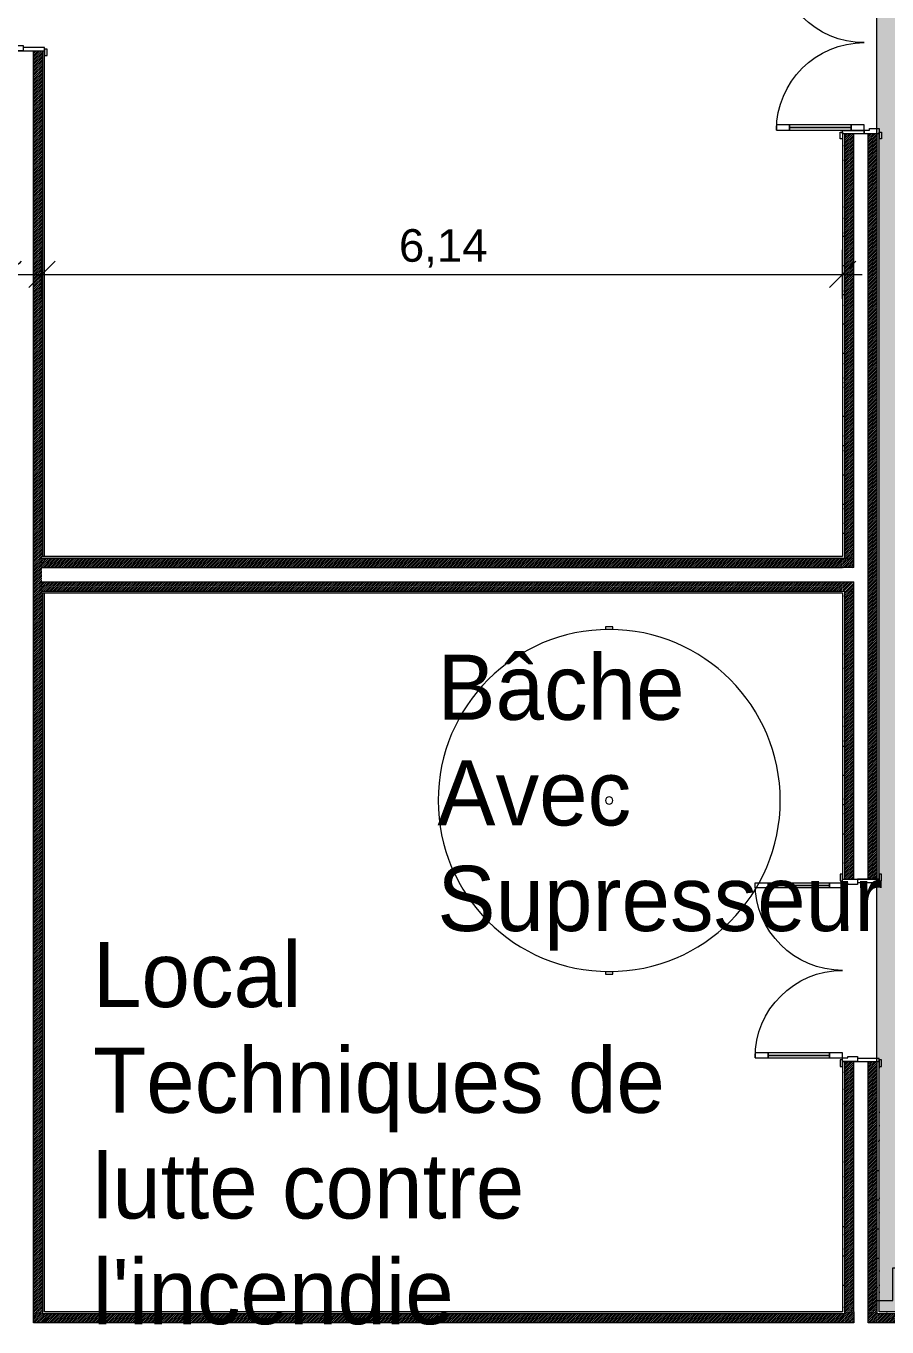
# Model space of a CAD drawing. Header units: millimetres. Extents: x 141848 to 1648660, y -821378 to -151356.
# Drawn here: x 404133 to 410736, y -206011 to -196031 of the extents above; entities that cross this region are included whole.
import ezdxf

# ---------------------------------------------------------------- set-up
doc = ezdxf.new("R2010")
doc.units = ezdxf.units.MM
doc.header["$MEASUREMENT"] = 0
doc.linetypes.add('Wipeout_Contour', pattern=[1000, 0, -1000])
for name, color, linetype in [('Cotations - 1_100', 7, 'Continuous'), ('Hachure', 7, 'Continuous'), ('Portes ARCHICAD', 7, 'Continuous'), ('Sols_ Dalles', 7, 'Continuous')]:
    doc.layers.add(name, color=color, linetype=linetype)
doc.styles.add('STYLE_GENERE_1', font='')
doc.styles.add('STYLE_GENERE_2', font='')
doc.styles.get('STYLE_GENERE_1').set_extended_font_data('Agency FB')
doc.styles.get('STYLE_GENERE_2').set_extended_font_data('Arial')
doc.dimstyles.new('STYLE_GENERE__1', dxfattribs={"dimtxt": 250, "dimasz": 190, "dimexe": 1.25, "dimexo": 0.625, "dimgap": 0, "dimtad": 1, "dimlfac": 0.001, "dimtxsty": 'STYLE_GENERE_2', "dimblk": 'ARROWHEAD_6', "dimblk1": 'ARROWHEAD_6', "dimblk2": 'ARROWHEAD_6', "dimcen": 2.5, "dimse1": 1, "dimse2": 1, "dimclrd": 7, "dimclre": 7, "dimclrt": 7, "dimazin": 3, "dimtfac": 1, "dimtmove": 0, "dimatfit": 3})
pattern_1 = [(45, (0, 0), (-7.07106781, 7.07106781), [])]
pattern_2 = [(45, (0, 175), (-55.684659, 55.684659), [0, -52.5, 0, -78.75]), (110, (175, 175), (74.000794, 26.934086), [0, -38.5, 0, -66.5])]

# ---------------------------------------------------------------- blocks, each defined once
blk = doc.blocks.new('Dalle_30_2', base_point=(380203, -171995.6))
at = {"layer": 'Sols_ Dalles', "linetype": 'Continuous', "lineweight": 0, "true_color": 0x2e271c}
blk.add_hatch(color=250, dxfattribs=at).paths.add_polyline_path([(380203, -171995.6), (380203, -230015.6), (380203, -260810.6), (415474.6, -260810.6), (415474.6, -260795.6), (415474.6, -258650), (415474.6, -258010.6), (415474.6, -222495.6), (405655.1, -222495.6), (405655.1, -218295.6), (415454.1, -218295.6), (415454.1, -204495.6), (412055.1, -204495.6), (412055.1, -201780.6), (412055.1, -189810.6), (436505.1, -189810.6), (436505.1, -253395.6), (436505.1, -253415.6), (437905.1, -253415.6), (437905.1, -253395.6), (437905.1, -188410.6), (410655.1, -188410.6), (410655.1, -200380.6), (410655.1, -205895.6), (414054.1, -205895.6), (414054.1, -216895.6), (404255.1, -216895.6), (404255.1, -223895.6), (414054.1, -223895.6), (414054.1, -258650), (414054.1, -259410.6), (382689.7, -259410.6), (381560.2, -259410.6), (381560.2, -231415.6), (381560.2, -173395.6), (462925.6, -173395.6), (462925.6, -253415.6), (464325.6, -253415.6), (464325.6, -171995.6)])
at = {"layer": 'Sols_ Dalles', "color": 250, "linetype": 'Continuous', "lineweight": 5, "true_color": 0x1f1f1f, "flags": 128}
blk.add_lwpolyline([(437905.1, -253395.6), (437905.1, -188410.6), (410655.1, -188410.6), (410655.1, -200380.6), (410655.1, -205895.6), (414054.1, -205895.6), (414054.1, -216895.6), (404255.1, -216895.6), (404255.1, -223895.6), (414054.1, -223895.6), (414054.1, -258650)], dxfattribs=at)
blk = doc.blocks.new('Porte double 25')
at = {"layer": 'Portes ARCHICAD', "color": 7, "linetype": 'Continuous', "lineweight": 5}
for p, q in [((-672, 672), (-672, 572)), ((-632, 672), (-672, 672)), ((-632, 572), (-632, 672)), ((632, 572), (632, 672)), ((632, 672), (672, 672)), ((672, 672), (672, 572)), ((-672, 572), (-632, 572)), ((-652, 572), (-652, 100)), ((672, 572), (632, 572)), ((652, 572), (652, 100)), ((-632, 100), (-672, 100)), ((-672, 100), (-672, 0)), ((-632, 0), (-632, 100)), ((632, 0), (632, 100)), ((632, 100), (672, 100)), ((672, 100), (672, 0)), ((-737, 0), (-737, 19)), ((-737, 19), (-687, 19)), ((-687, 0), (-737, 0)), ((-700, 0), (-737, 0)), ((-700, 0), (-737, 0)), ((-672, 0), (-700, 0)), ((-700, 0), (-700, -115)), ((-700, 0), (-700, -15)), ((-700, 0), (-700, -15)), ((-687, 19), (-687, 0)), ((-672, -40), (-672, 0)), ((-672, 0), (-632, 0)), ((672, 0), (632, 0)), ((700, 0), (672, 0)), ((672, 0), (672, -40)), ((687, 19), (737, 19)), ((687, 0), (687, 19)), ((737, 0), (687, 0)), ((700, -115), (700, 0)), ((700, 0), (700, -15)), ((700, 0), (700, -15)), ((700, 0), (737, 0)), ((700, 0), (737, 0)), ((737, 19), (737, 0)), ((-700, -15), (-700, -85)), ((-700, -15), (-700, -85)), ((-700, -85), (-700, -115)), ((-700, -85), (-700, -115)), ((-660, -40), (-672, -40)), ((-660, -115), (-660, -40)), ((672, -40), (660, -40)), ((660, -40), (660, -115)), ((700, -15), (700, -85)), ((700, -15), (700, -85)), ((700, -85), (700, -115)), ((700, -85), (700, -115)), ((-700, -280), (-700, -115)), ((-700, -115), (-675, -115)), ((-700, -115), (-660, -115)), ((-700, -115), (-700, -195)), ((-700, -115), (-700, -195)), ((-700, -195), (-700, -265)), ((-700, -195), (-700, -265)), ((-675, -115), (-675, -280)), ((660, -115), (700, -115)), ((675, -280), (675, -115)), ((675, -115), (700, -115)), ((700, -115), (700, -280)), ((700, -115), (700, -195)), ((700, -115), (700, -195)), ((700, -195), (700, -265)), ((700, -195), (700, -265)), ((-737, -299), (-737, -280)), ((-737, -280), (-687, -280)), ((-700, -280), (-737, -280)), ((-700, -280), (-737, -280)), ((-687, -299), (-737, -299)), ((-700, -265), (-700, -280)), ((-700, -265), (-700, -280)), ((-675, -280), (-700, -280)), ((-687, -280), (-687, -299)), ((700, -280), (675, -280)), ((687, -280), (737, -280)), ((687, -299), (687, -280)), ((737, -299), (687, -299)), ((700, -265), (700, -280)), ((700, -265), (700, -280)), ((700, -280), (737, -280)), ((700, -280), (737, -280)), ((737, -280), (737, -299))]:
    blk.add_line(p, q, dxfattribs=at)
at = {"layer": 'Portes ARCHICAD', "color": 7, "linetype": 'Continuous', "lineweight": 5, "flags": 128}
for points in [[(-672, 572), (-672, 100), (-652, 100), (-652, 572)], [(-652, 572), (-652, 100), (-632, 100), (-632, 572)], [(652, 572), (652, 100), (632, 100), (632, 572)], [(672, 572), (672, 100), (652, 100), (652, 572)]]:
    blk.add_lwpolyline(points, close=True, dxfattribs=at)
at = {"layer": 'Portes ARCHICAD', "color": 7, "linetype": 'Continuous', "lineweight": 5}
for centre, start, end in [((-672, 0), 0, 90), ((672, 0), 90, 180)]:
    blk.add_arc(centre, 672, start, end, dxfattribs=at)
blk = doc.blocks.new('Mur_182_2', base_point=(404275.6, -188434))
at = {"color": 254, "linetype": 'Wipeout_Contour', "lineweight": 0, "ltscale": 1814582.583462724}
blk.add_wipeout([(404190.6, -205910.6), (404260.6, -205910.6), (404260.6, -205895.6), (404190.6, -205895.6)], dxfattribs=at)
at = {"linetype": 'Continuous', "lineweight": 5, "true_color": 0x5f5f5f}
h = blk.add_hatch(dxfattribs=at)
h.set_pattern_fill('Briques_terre_cuite__int_94', color=251, style=0, pattern_type=2)
h.set_pattern_definition(pattern_1)
h.paths.add_polyline_path([(404190.6, -205910.6), (404260.6, -205910.6), (404260.6, -205895.6), (404190.6, -205895.6)])
at = {"color": 254, "linetype": 'Wipeout_Contour', "lineweight": 0, "ltscale": 1806104.517887379}
blk.add_wipeout([(404260.6, -196221), (404260.6, -205895.6), (404275.6, -205895.6), (404275.6, -196221)], dxfattribs=at)
at = {"color": 254, "linetype": 'Wipeout_Contour', "lineweight": 0, "ltscale": 1814261.810842272}
blk.add_wipeout([(404080.6, -205910.6), (404190.6, -205910.6), (404190.6, -205895.6), (404080.6, -205895.6)], dxfattribs=at)
at = {"linetype": 'Continuous', "lineweight": 5, "true_color": 0x5f5f5f}
h = blk.add_hatch(dxfattribs=at)
h.set_pattern_fill('Enduit_0002', color=251, style=0, pattern_type=2)
h.set_pattern_definition(pattern_2)
h.paths.add_polyline_path([(404260.6, -196221), (404260.6, -205895.6), (404275.6, -205895.6), (404275.6, -196221)])
at = {"color": 254, "linetype": 'Wipeout_Contour', "lineweight": 0, "ltscale": 1814338.995442207}
blk.add_wipeout([(404080.6, -205980.6), (404190.6, -205980.6), (404190.6, -205910.6), (404080.6, -205910.6)], dxfattribs=at)
at = {"color": 254, "linetype": 'Wipeout_Contour', "lineweight": 0, "ltscale": 1805952.309903794}
blk.add_wipeout([(404190.6, -196221), (404190.6, -205895.6), (404260.6, -205895.6), (404260.6, -196221)], dxfattribs=at)
at = {"linetype": 'Continuous', "lineweight": 5, "true_color": 0x5f5f5f}
h = blk.add_hatch(dxfattribs=at)
h.set_pattern_fill('Briques_terre_cuite__int_94', color=251, style=0, pattern_type=2)
h.set_pattern_definition(pattern_1)
h.paths.add_polyline_path([(404190.6, -196221), (404190.6, -205895.6), (404260.6, -205895.6), (404260.6, -196221)])
at = {"color": 7, "linetype": 'Continuous', "lineweight": 5}
for p, q in [((404260.6, -205895.6), (404260.6, -196221)), ((404260.6, -196221), (404275.6, -196221)), ((404275.6, -196221), (404275.6, -196258)), ((404260.6, -205910.6), (404260.6, -205895.6))]:
    blk.add_line(p, q, dxfattribs=at)
at = {"color": 7, "linetype": 'Continuous', "lineweight": 5, "flags": 128}
blk.add_lwpolyline([(404275.6, -205895.6), (404275.6, -196221)], dxfattribs=at)
at = {"color": 254, "linetype": 'Wipeout_Contour', "lineweight": 0, "ltscale": 1805629.996682426}
blk.add_wipeout([(404080.6, -196221), (404080.6, -205895.6), (404190.6, -205895.6), (404190.6, -196221)], dxfattribs=at)
at = {"color": 7, "linetype": 'Continuous', "lineweight": 5}
for p, q in [((404110.6, -196221), (404190.6, -196221)), ((404190.6, -205895.6), (404190.6, -196221)), ((404190.6, -196221), (404260.6, -196221)), ((404190.6, -205910.6), (404190.6, -205895.6)), ((404190.6, -205980.6), (404190.6, -205910.6))]:
    blk.add_line(p, q, dxfattribs=at)
at = {"layer": 'Portes ARCHICAD', "color": 7, "linetype": 'Continuous', "lineweight": 5, "xscale": -1, "zscale": 1000, "rotation": 90}
blk.add_blockref('Porte double 25', (403995.6, -195521), dxfattribs=at)
blk = doc.blocks.new('Mur_192_2', base_point=(404255.1, -200380.6))
at = {"color": 254, "linetype": 'Wipeout_Contour', "lineweight": 0, "ltscale": 1826747.94742893}
blk.add_wipeout([(410395.6, -200295.6), (410395.6, -200365.6), (410410.6, -200365.6), (410410.6, -200295.6)], dxfattribs=at)
at = {"linetype": 'Continuous', "lineweight": 5, "true_color": 0x5f5f5f}
h = blk.add_hatch(dxfattribs=at)
h.set_pattern_fill('Briques_terre_cuite__int_94', color=251, style=0, pattern_type=2)
h.set_pattern_definition(pattern_1)
h.paths.add_polyline_path([(410395.6, -200295.6), (410395.6, -200365.6), (410410.6, -200365.6), (410410.6, -200295.6)])
at = {"color": 254, "linetype": 'Wipeout_Contour', "lineweight": 0, "ltscale": 1826590.064679205}
blk.add_wipeout([(410395.6, -200185.6), (410395.6, -200295.6), (410410.6, -200295.6), (410410.6, -200185.6)], dxfattribs=at)
at = {"color": 254, "linetype": 'Wipeout_Contour', "lineweight": 0, "ltscale": 1815775.804679202}
blk.add_wipeout([(404255.1, -200380.6), (410395.6, -200380.6), (410395.6, -200365.6), (404255.1, -200365.6)], dxfattribs=at)
at = {"linetype": 'Continuous', "lineweight": 5, "true_color": 0x5f5f5f}
h = blk.add_hatch(dxfattribs=at)
h.set_pattern_fill('Enduit_0002', color=251, style=0, pattern_type=2)
h.set_pattern_definition(pattern_2)
h.paths.add_polyline_path([(404255.1, -200380.6), (410395.6, -200380.6), (410395.6, -200365.6), (404255.1, -200365.6)])
at = {"color": 254, "linetype": 'Wipeout_Contour', "lineweight": 0, "ltscale": 1826432.226434111}
blk.add_wipeout([(410395.6, -200115.6), (410395.6, -200185.6), (410410.6, -200185.6), (410410.6, -200115.6)], dxfattribs=at)
at = {"linetype": 'Continuous', "lineweight": 5, "true_color": 0x5f5f5f}
h = blk.add_hatch(dxfattribs=at)
h.set_pattern_fill('Briques_terre_cuite__int_94', color=251, style=0, pattern_type=2)
h.set_pattern_definition(pattern_1)
h.paths.add_polyline_path([(410395.6, -200115.6), (410395.6, -200185.6), (410410.6, -200185.6), (410410.6, -200115.6)])
at = {"color": 254, "linetype": 'Wipeout_Contour', "lineweight": 0, "ltscale": 1815308.147459406}
blk.add_wipeout([(410395.6, -200100.6), (404255.1, -200100.6), (404255.1, -200115.6), (410395.6, -200115.6)], dxfattribs=at)
at = {"color": 254, "linetype": 'Wipeout_Contour', "lineweight": 0, "ltscale": 1826742.851417896}
blk.add_wipeout([(410410.6, -200185.6), (410410.6, -200295.6), (410480.6, -200295.6), (410480.6, -200185.6)], dxfattribs=at)
at = {"linetype": 'Continuous', "lineweight": 5, "true_color": 0x5f5f5f}
h = blk.add_hatch(dxfattribs=at)
h.set_pattern_fill('Enduit_0002', color=251, style=0, pattern_type=2)
h.set_pattern_definition(pattern_2)
h.paths.add_polyline_path([(410395.6, -200100.6), (404255.1, -200100.6), (404255.1, -200115.6), (410395.6, -200115.6)])
at = {"color": 254, "linetype": 'Wipeout_Contour', "lineweight": 0, "ltscale": 1815700.773689184}
blk.add_wipeout([(404255.1, -200365.6), (410395.6, -200365.6), (410395.6, -200295.6), (404255.1, -200295.6)], dxfattribs=at)
at = {"linetype": 'Continuous', "lineweight": 5, "true_color": 0x5f5f5f}
h = blk.add_hatch(dxfattribs=at)
h.set_pattern_fill('Briques_terre_cuite__int_94', color=251, style=0, pattern_type=2)
h.set_pattern_definition(pattern_1)
h.paths.add_polyline_path([(404255.1, -200365.6), (410395.6, -200365.6), (410395.6, -200295.6), (404255.1, -200295.6)])
at = {"color": 7, "linetype": 'Continuous', "lineweight": 5}
for p, q in [((404255.1, -200365.6), (410395.6, -200365.6)), ((410395.6, -200365.6), (410410.6, -200365.6))]:
    blk.add_line(p, q, dxfattribs=at)
at = {"color": 7, "linetype": 'Continuous', "lineweight": 5, "flags": 128}
blk.add_lwpolyline([(404255.1, -200380.6), (410395.6, -200380.6)], dxfattribs=at)
at = {"color": 254, "linetype": 'Wipeout_Contour', "lineweight": 0, "ltscale": 1815541.92438479}
blk.add_wipeout([(404255.1, -200295.6), (410395.6, -200295.6), (410395.6, -200185.6), (404255.1, -200185.6)], dxfattribs=at)
at = {"color": 7, "linetype": 'Continuous', "lineweight": 5}
for p, q in [((404255.1, -200295.6), (410395.6, -200295.6)), ((410395.6, -200295.6), (410410.6, -200295.6)), ((410410.6, -200295.6), (410480.6, -200295.6))]:
    blk.add_line(p, q, dxfattribs=at)
at = {"color": 254, "linetype": 'Wipeout_Contour', "lineweight": 0, "ltscale": 1815383.119724855}
blk.add_wipeout([(404255.1, -200185.6), (410395.6, -200185.6), (410395.6, -200115.6), (404255.1, -200115.6)], dxfattribs=at)
at = {"linetype": 'Continuous', "lineweight": 5, "true_color": 0x5f5f5f}
h = blk.add_hatch(dxfattribs=at)
h.set_pattern_fill('Briques_terre_cuite__int_94', color=251, style=0, pattern_type=2)
h.set_pattern_definition(pattern_1)
h.paths.add_polyline_path([(404255.1, -200185.6), (410395.6, -200185.6), (410395.6, -200115.6), (404255.1, -200115.6)])
at = {"color": 7, "linetype": 'Continuous', "lineweight": 5}
for p, q in [((410395.6, -200115.6), (404255.1, -200115.6)), ((404255.1, -200185.6), (410395.6, -200185.6)), ((410410.6, -200115.6), (410395.6, -200115.6)), ((410410.6, -200185.6), (410395.6, -200185.6)), ((410480.6, -200185.6), (410410.6, -200185.6))]:
    blk.add_line(p, q, dxfattribs=at)
at = {"color": 7, "linetype": 'Continuous', "lineweight": 5, "flags": 128}
blk.add_lwpolyline([(410395.6, -200100.6), (404255.1, -200100.6)], dxfattribs=at)
blk = doc.blocks.new('Porte double 25_2')
at = {"layer": 'Portes ARCHICAD', "color": 7, "linetype": 'Continuous', "lineweight": 5}
for p, q in [((-672, 672), (-672, 572)), ((-632, 672), (-672, 672)), ((-632, 572), (-632, 672)), ((632, 572), (632, 672)), ((632, 672), (672, 672)), ((672, 672), (672, 572)), ((-672, 572), (-632, 572)), ((-652, 572), (-652, 100)), ((672, 572), (632, 572)), ((652, 572), (652, 100)), ((-687, 184), (-737, 184)), ((-737, 184), (-737, 165)), ((-737, 165), (-687, 165)), ((-700, 165), (-737, 165)), ((-700, 165), (-737, 165)), ((-675, 165), (-700, 165)), ((-700, 165), (-700, 0)), ((-700, 150), (-700, 165)), ((-700, 150), (-700, 165)), ((-700, 80), (-700, 150)), ((-700, 80), (-700, 150)), ((-687, 165), (-687, 184)), ((-675, 0), (-675, 165)), ((-632, 100), (-672, 100)), ((-672, 100), (-672, 0)), ((-632, 0), (-632, 100)), ((632, 0), (632, 100)), ((632, 100), (672, 100)), ((672, 100), (672, 0)), ((700, 165), (675, 165)), ((675, 165), (675, 0)), ((737, 184), (687, 184)), ((687, 184), (687, 165)), ((687, 165), (737, 165)), ((700, 0), (700, 165)), ((700, 150), (700, 165)), ((700, 150), (700, 165)), ((700, 165), (737, 165)), ((700, 165), (737, 165)), ((700, 80), (700, 150)), ((700, 80), (700, 150)), ((737, 165), (737, 184)), ((-700, 0), (-700, 80)), ((-700, 0), (-700, 80)), ((-700, 0), (-675, 0)), ((-672, 0), (-700, 0)), ((-700, 0), (-700, -115)), ((-700, -30), (-700, 0)), ((-700, -30), (-700, 0)), ((-672, -40), (-672, 0)), ((-672, 0), (-632, 0)), ((672, 0), (632, 0)), ((700, 0), (672, 0)), ((672, 0), (672, -40)), ((675, 0), (700, 0)), ((700, 0), (700, 80)), ((700, 0), (700, 80)), ((700, -115), (700, 0)), ((700, -30), (700, 0)), ((700, -30), (700, 0)), ((-700, -100), (-700, -30)), ((-700, -100), (-700, -30)), ((-660, -40), (-672, -40)), ((-660, -115), (-660, -40)), ((672, -40), (660, -40)), ((660, -40), (660, -115)), ((700, -100), (700, -30)), ((700, -100), (700, -30)), ((-687, -115), (-737, -115)), ((-737, -115), (-737, -134)), ((-700, -115), (-737, -115)), ((-700, -115), (-737, -115)), ((-737, -134), (-687, -134)), ((-700, -115), (-700, -100)), ((-700, -115), (-700, -100)), ((-700, -115), (-660, -115)), ((-687, -134), (-687, -115)), ((660, -115), (700, -115)), ((737, -115), (687, -115)), ((687, -115), (687, -134)), ((687, -134), (737, -134)), ((700, -115), (700, -100)), ((700, -115), (700, -100)), ((700, -115), (737, -115)), ((700, -115), (737, -115)), ((737, -134), (737, -115))]:
    blk.add_line(p, q, dxfattribs=at)
at = {"layer": 'Portes ARCHICAD', "color": 7, "linetype": 'Continuous', "lineweight": 5, "flags": 128}
for points in [[(-672, 572), (-672, 100), (-652, 100), (-652, 572)], [(-652, 572), (-652, 100), (-632, 100), (-632, 572)], [(652, 572), (652, 100), (632, 100), (632, 572)], [(672, 572), (672, 100), (652, 100), (652, 572)]]:
    blk.add_lwpolyline(points, close=True, dxfattribs=at)
at = {"layer": 'Portes ARCHICAD', "color": 7, "linetype": 'Continuous', "lineweight": 5}
for centre, start, end in [((-672, 0), 0, 90), ((672, 0), 90, 180)]:
    blk.add_arc(centre, 672, start, end, dxfattribs=at)
blk = doc.blocks.new('Mur_193_2', base_point=(410675.6, -205895.6))
at = {"color": 254, "linetype": 'Wipeout_Contour', "lineweight": 0, "ltscale": 1826654.884293784}
blk.add_wipeout([(410675.6, -196858.4), (410660.6, -196858.4), (410660.6, -202575.7), (410675.6, -202575.7)], dxfattribs=at)
at = {"color": 254, "linetype": 'Wipeout_Contour', "lineweight": 0, "ltscale": 1826357.71047225}
blk.add_wipeout([(410395.6, -200100.6), (410395.6, -200115.6), (410410.6, -200115.6), (410410.6, -200100.6)], dxfattribs=at)
at = {"color": 254, "linetype": 'Wipeout_Contour', "lineweight": 0, "ltscale": 1828770.409538598}
blk.add_wipeout([(410395.6, -200380.6), (410395.6, -202575.7), (410410.6, -202575.7), (410410.6, -200380.6)], dxfattribs=at)
at = {"color": 254, "linetype": 'Wipeout_Contour', "lineweight": 0, "ltscale": 1837430.462709295}
blk.add_wipeout([(410590.6, -205910.6), (410660.6, -205910.6), (410660.6, -205895.6), (410590.6, -205895.6)], dxfattribs=at)
at = {"linetype": 'Continuous', "lineweight": 5, "true_color": 0x5f5f5f}
h = blk.add_hatch(dxfattribs=at)
h.set_pattern_fill('Enduit_0002', color=251, style=0, pattern_type=2)
h.set_pattern_definition(pattern_2)
h.paths.add_polyline_path([(410675.6, -196858.4), (410660.6, -196858.4), (410660.6, -202575.7), (410675.6, -202575.7)])
h = blk.add_hatch(dxfattribs=at)
h.set_pattern_fill('Enduit_0002', color=251, style=0, pattern_type=2)
h.set_pattern_definition(pattern_2)
h.paths.add_polyline_path([(410395.6, -200100.6), (410395.6, -200115.6), (410410.6, -200115.6), (410410.6, -200100.6)])
h = blk.add_hatch(dxfattribs=at)
h.set_pattern_fill('Enduit_0002', color=251, style=0, pattern_type=2)
h.set_pattern_definition(pattern_2)
h.paths.add_polyline_path([(410395.6, -200380.6), (410395.6, -202575.7), (410410.6, -202575.7), (410410.6, -200380.6)])
h = blk.add_hatch(dxfattribs=at)
h.set_pattern_fill('Briques_terre_cuite__int_94', color=251, style=0, pattern_type=2)
h.set_pattern_definition(pattern_1)
h.paths.add_polyline_path([(410590.6, -205910.6), (410660.6, -205910.6), (410660.6, -205895.6), (410590.6, -205895.6)])
at = {"color": 254, "linetype": 'Wipeout_Contour', "lineweight": 0, "ltscale": 1823521.413637432}
blk.add_wipeout([(410395.6, -200100.6), (410410.6, -200100.6), (410410.6, -196858.4), (410395.6, -196858.4)], dxfattribs=at)
at = {"color": 254, "linetype": 'Wipeout_Contour', "lineweight": 0, "ltscale": 1826502.008206029}
blk.add_wipeout([(410660.6, -196858.4), (410590.6, -196858.4), (410590.6, -202575.7), (410660.6, -202575.7)], dxfattribs=at)
at = {"color": 254, "linetype": 'Wipeout_Contour', "lineweight": 0, "ltscale": 1826822.521931463}
blk.add_wipeout([(410395.6, -200365.6), (410395.6, -200380.6), (410410.6, -200380.6), (410410.6, -200365.6)], dxfattribs=at)
at = {"color": 254, "linetype": 'Wipeout_Contour', "lineweight": 0, "ltscale": 1835854.469793933}
blk.add_wipeout([(410660.6, -203975.7), (410660.6, -205895.6), (410675.6, -205895.6), (410675.6, -203975.7)], dxfattribs=at)
at = {"color": 254, "linetype": 'Wipeout_Contour', "lineweight": 0, "ltscale": 1837108.662877232}
blk.add_wipeout([(410480.6, -205910.6), (410590.6, -205910.6), (410590.6, -205895.6), (410480.6, -205895.6)], dxfattribs=at)
at = {"linetype": 'Continuous', "lineweight": 5, "true_color": 0x5f5f5f}
h = blk.add_hatch(dxfattribs=at)
h.set_pattern_fill('Enduit_0002', color=251, style=0, pattern_type=2)
h.set_pattern_definition(pattern_2)
h.paths.add_polyline_path([(410395.6, -200100.6), (410410.6, -200100.6), (410410.6, -196858.4), (410395.6, -196858.4)])
h = blk.add_hatch(dxfattribs=at)
h.set_pattern_fill('Briques_terre_cuite__int_94', color=251, style=0, pattern_type=2)
h.set_pattern_definition(pattern_1)
h.paths.add_polyline_path([(410660.6, -196858.4), (410590.6, -196858.4), (410590.6, -202575.7), (410660.6, -202575.7)])
h = blk.add_hatch(dxfattribs=at)
h.set_pattern_fill('Enduit_0002', color=251, style=0, pattern_type=2)
h.set_pattern_definition(pattern_2)
h.paths.add_polyline_path([(410395.6, -200365.6), (410395.6, -200380.6), (410410.6, -200380.6), (410410.6, -200365.6)])
h = blk.add_hatch(dxfattribs=at)
h.set_pattern_fill('Enduit_0002', color=251, style=0, pattern_type=2)
h.set_pattern_definition(pattern_2)
h.paths.add_polyline_path([(410660.6, -203975.7), (410660.6, -205895.6), (410675.6, -205895.6), (410675.6, -203975.7)])
at = {"color": 7, "linetype": 'Continuous', "lineweight": 5}
for p, q in [((410660.6, -202575.7), (410660.6, -196858.4)), ((410675.6, -196858.4), (410660.6, -196858.4)), ((410675.6, -196858.4), (410675.6, -196895.4)), ((410660.6, -202575.7), (410675.6, -202575.7)), ((410675.6, -202575.7), (410675.6, -202538.7))]:
    blk.add_line(p, q, dxfattribs=at)
at = {"color": 7, "linetype": 'Continuous', "lineweight": 5, "flags": 128}
blk.add_lwpolyline([(410675.6, -202575.7), (410675.6, -196858.4)], dxfattribs=at)
at = {"color": 254, "linetype": 'Wipeout_Contour', "lineweight": 0, "ltscale": 1836786.874003489}
blk.add_wipeout([(410410.6, -205910.6), (410480.6, -205910.6), (410480.6, -205895.6), (410410.6, -205895.6)], dxfattribs=at)
at = {"linetype": 'Continuous', "lineweight": 5, "true_color": 0x5f5f5f}
h = blk.add_hatch(dxfattribs=at)
h.set_pattern_fill('Briques_terre_cuite__int_94', color=251, style=0, pattern_type=2)
h.set_pattern_definition(pattern_1)
h.paths.add_polyline_path([(410410.6, -205910.6), (410480.6, -205910.6), (410480.6, -205895.6), (410410.6, -205895.6)])
at = {"color": 254, "linetype": 'Wipeout_Contour', "lineweight": 0, "ltscale": 1829171.63190775}
blk.add_wipeout([(410590.6, -200295.6), (410480.6, -200295.6), (410480.6, -202575.7), (410590.6, -202575.7)], dxfattribs=at)
at = {"color": 7, "linetype": 'Continuous', "lineweight": 5}
blk.add_line((410590.6, -202575.7), (410660.6, -202575.7), dxfattribs=at)
at = {"color": 254, "linetype": 'Wipeout_Contour', "lineweight": 0, "ltscale": 1827066.409209276}
blk.add_wipeout([(410480.6, -200185.6), (410480.6, -200295.6), (410590.6, -200295.6), (410590.6, -200185.6)], dxfattribs=at)
at = {"color": 254, "linetype": 'Wipeout_Contour', "lineweight": 0, "ltscale": 1828909.853471716}
blk.add_wipeout([(410480.6, -200365.6), (410410.6, -200365.6), (410410.6, -202575.7), (410480.6, -202575.7)], dxfattribs=at)
at = {"color": 254, "linetype": 'Wipeout_Contour', "lineweight": 0, "ltscale": 1834906.071057203}
blk.add_wipeout([(410395.6, -205895.6), (410410.6, -205895.6), (410410.6, -203975.7), (410395.6, -203975.7)], dxfattribs=at)
at = {"color": 254, "linetype": 'Wipeout_Contour', "lineweight": 0, "ltscale": 1837184.887651131}
blk.add_wipeout([(410480.6, -205980.6), (410590.6, -205980.6), (410590.6, -205910.6), (410480.6, -205910.6)], dxfattribs=at)
at = {"linetype": 'Continuous', "lineweight": 5, "true_color": 0x5f5f5f}
h = blk.add_hatch(dxfattribs=at)
h.set_pattern_fill('Briques_terre_cuite__int_94', color=251, style=0, pattern_type=2)
h.set_pattern_definition(pattern_1)
h.paths.add_polyline_path([(410480.6, -200365.6), (410410.6, -200365.6), (410410.6, -202575.7), (410480.6, -202575.7)])
h = blk.add_hatch(dxfattribs=at)
h.set_pattern_fill('Enduit_0002', color=251, style=0, pattern_type=2)
h.set_pattern_definition(pattern_2)
h.paths.add_polyline_path([(410395.6, -205895.6), (410410.6, -205895.6), (410410.6, -203975.7), (410395.6, -203975.7)])
at = {"color": 7, "linetype": 'Continuous', "lineweight": 5}
for p, q in [((410590.6, -202575.7), (410590.6, -200295.6)), ((410395.6, -202575.7), (410395.6, -202538.7)), ((410395.6, -202575.7), (410410.6, -202575.7)), ((410410.6, -202575.7), (410480.6, -202575.7)), ((410480.6, -202575.7), (410510.6, -202575.7)), ((410510.6, -202575.7), (410590.6, -202575.7))]:
    blk.add_line(p, q, dxfattribs=at)
at = {"color": 254, "linetype": 'Wipeout_Contour', "lineweight": 0, "ltscale": 1824073.057084626}
blk.add_wipeout([(410480.6, -196858.4), (410480.6, -200185.6), (410590.6, -200185.6), (410590.6, -196858.4)], dxfattribs=at)
at = {"color": 254, "linetype": 'Wipeout_Contour', "lineweight": 0, "ltscale": 1835702.360855257}
blk.add_wipeout([(410590.6, -203975.7), (410590.6, -205895.6), (410660.6, -205895.6), (410660.6, -203975.7)], dxfattribs=at)
at = {"linetype": 'Continuous', "lineweight": 5, "true_color": 0x5f5f5f}
h = blk.add_hatch(dxfattribs=at)
h.set_pattern_fill('Briques_terre_cuite__int_94', color=251, style=0, pattern_type=2)
h.set_pattern_definition(pattern_1)
h.paths.add_polyline_path([(410590.6, -203975.7), (410590.6, -205895.6), (410660.6, -205895.6), (410660.6, -203975.7)])
at = {"color": 7, "linetype": 'Continuous', "lineweight": 5}
for p, q in [((410590.6, -196858.4), (410560.6, -196858.4)), ((410590.6, -200185.6), (410590.6, -196858.4)), ((410660.6, -196858.4), (410590.6, -196858.4)), ((410590.6, -200295.6), (410590.6, -200185.6)), ((410660.6, -205895.6), (410660.6, -203975.7)), ((410660.6, -203975.7), (410675.6, -203975.7)), ((410675.6, -203975.7), (410675.6, -204012.7)), ((410660.6, -205910.6), (410660.6, -205895.6))]:
    blk.add_line(p, q, dxfattribs=at)
at = {"color": 7, "linetype": 'Continuous', "lineweight": 5, "flags": 128}
blk.add_lwpolyline([(410675.6, -205895.6), (410675.6, -203975.7)], dxfattribs=at)
at = {"color": 254, "linetype": 'Wipeout_Contour', "lineweight": 0, "ltscale": 1826585.026374378}
blk.add_wipeout([(410410.6, -200115.6), (410410.6, -200185.6), (410480.6, -200185.6), (410480.6, -200115.6)], dxfattribs=at)
at = {"color": 254, "linetype": 'Wipeout_Contour', "lineweight": 0, "ltscale": 1826900.720964101}
blk.add_wipeout([(410410.6, -200295.6), (410410.6, -200365.6), (410480.6, -200365.6), (410480.6, -200295.6)], dxfattribs=at)
at = {"linetype": 'Continuous', "lineweight": 5, "true_color": 0x5f5f5f}
h = blk.add_hatch(dxfattribs=at)
h.set_pattern_fill('Briques_terre_cuite__int_94', color=251, style=0, pattern_type=2)
h.set_pattern_definition(pattern_1)
h.paths.add_polyline_path([(410410.6, -200115.6), (410410.6, -200185.6), (410480.6, -200185.6), (410480.6, -200115.6)])
h = blk.add_hatch(dxfattribs=at)
h.set_pattern_fill('Briques_terre_cuite__int_94', color=251, style=0, pattern_type=2)
h.set_pattern_definition(pattern_1)
h.paths.add_polyline_path([(410410.6, -200295.6), (410410.6, -200365.6), (410480.6, -200365.6), (410480.6, -200295.6)])
at = {"color": 7, "linetype": 'Continuous', "lineweight": 5}
for p, q in [((410480.6, -200185.6), (410410.6, -200185.6)), ((410410.6, -200295.6), (410480.6, -200295.6)), ((410480.6, -200365.6), (410480.6, -200295.6)), ((410395.6, -200365.6), (410410.6, -200365.6)), ((410410.6, -200365.6), (410410.6, -202575.7)), ((410480.6, -202575.7), (410480.6, -200365.6))]:
    blk.add_line(p, q, dxfattribs=at)
at = {"color": 7, "linetype": 'Continuous', "lineweight": 5, "flags": 128}
blk.add_lwpolyline([(410395.6, -200380.6), (410395.6, -202575.7)], dxfattribs=at)
at = {"color": 254, "linetype": 'Wipeout_Contour', "lineweight": 0, "ltscale": 1835380.257884555}
blk.add_wipeout([(410480.6, -203975.7), (410480.6, -205895.6), (410590.6, -205895.6), (410590.6, -203975.7)], dxfattribs=at)
at = {"color": 7, "linetype": 'Continuous', "lineweight": 5}
for p, q in [((410590.6, -205895.6), (410590.6, -203975.7)), ((410590.6, -203975.7), (410660.6, -203975.7)), ((410590.6, -205910.6), (410590.6, -205895.6)), ((410590.6, -205980.6), (410590.6, -205910.6))]:
    blk.add_line(p, q, dxfattribs=at)
at = {"color": 254, "linetype": 'Wipeout_Contour', "lineweight": 0, "ltscale": 1823687.604817211}
blk.add_wipeout([(410410.6, -196858.4), (410410.6, -200115.6), (410480.6, -200115.6), (410480.6, -196858.4)], dxfattribs=at)
at = {"color": 254, "linetype": 'Wipeout_Contour', "lineweight": 0, "ltscale": 1835058.165631602}
blk.add_wipeout([(410410.6, -203975.7), (410410.6, -205895.6), (410480.6, -205895.6), (410480.6, -203975.7)], dxfattribs=at)
at = {"linetype": 'Continuous', "lineweight": 5, "true_color": 0x5f5f5f}
h = blk.add_hatch(dxfattribs=at)
h.set_pattern_fill('Briques_terre_cuite__int_94', color=251, style=0, pattern_type=2)
h.set_pattern_definition(pattern_1)
h.paths.add_polyline_path([(410410.6, -196858.4), (410410.6, -200115.6), (410480.6, -200115.6), (410480.6, -196858.4)])
h = blk.add_hatch(dxfattribs=at)
h.set_pattern_fill('Briques_terre_cuite__int_94', color=251, style=0, pattern_type=2)
h.set_pattern_definition(pattern_1)
h.paths.add_polyline_path([(410410.6, -203975.7), (410410.6, -205895.6), (410480.6, -205895.6), (410480.6, -203975.7)])
at = {"color": 7, "linetype": 'Continuous', "lineweight": 5}
for p, q in [((410395.6, -196858.4), (410395.6, -196895.4)), ((410410.6, -196858.4), (410395.6, -196858.4)), ((410410.6, -196858.4), (410410.6, -200115.6)), ((410480.6, -196858.4), (410410.6, -196858.4)), ((410480.6, -200115.6), (410480.6, -196858.4)), ((410560.6, -196858.4), (410480.6, -196858.4)), ((410410.6, -200115.6), (410395.6, -200115.6)), ((410480.6, -200185.6), (410480.6, -200115.6)), ((410395.6, -203975.7), (410395.6, -204012.7)), ((410395.6, -203975.7), (410410.6, -203975.7)), ((410410.6, -203975.7), (410410.6, -205895.6)), ((410410.6, -203975.7), (410480.6, -203975.7)), ((410480.6, -205895.6), (410480.6, -203975.7)), ((410480.6, -203975.7), (410510.6, -203975.7)), ((410510.6, -203975.7), (410590.6, -203975.7)), ((410410.6, -205895.6), (410410.6, -205910.6)), ((410480.6, -205895.6), (410480.6, -205910.6)), ((410480.6, -205910.6), (410480.6, -205980.6))]:
    blk.add_line(p, q, dxfattribs=at)
at = {"color": 7, "linetype": 'Continuous', "lineweight": 5, "flags": 128}
for points in [[(410395.6, -196858.4), (410395.6, -200100.6)], [(410395.6, -203975.7), (410395.6, -205895.6)]]:
    blk.add_lwpolyline(points, dxfattribs=at)
at = {"layer": 'Portes ARCHICAD', "color": 7, "linetype": 'Continuous', "lineweight": 5, "xscale": -1, "zscale": 1000, "rotation": 90}
for name, p in [('Porte double 25_2', (410560.6, -196158.4)), ('Porte double 25', (410395.6, -203275.7))]:
    blk.add_blockref(name, p, dxfattribs=at)
blk = doc.blocks.new('Mur_194_2', base_point=(396575.1, -205895.6))
at = {"color": 254, "linetype": 'Wipeout_Contour', "lineweight": 0, "ltscale": 1836634.922766012}
blk.add_wipeout([(410395.6, -205910.6), (410410.6, -205910.6), (410410.6, -205895.6), (410395.6, -205895.6)], dxfattribs=at)
at = {"color": 254, "linetype": 'Wipeout_Contour', "lineweight": 0, "ltscale": 1843664.387203458}
blk.add_wipeout([(410675.6, -205895.6), (410675.6, -205910.6), (414059.6, -205910.6), (414059.6, -205895.6)], dxfattribs=at)
at = {"linetype": 'Continuous', "lineweight": 5, "true_color": 0x5f5f5f}
h = blk.add_hatch(dxfattribs=at)
h.set_pattern_fill('Enduit_0002', color=251, style=0, pattern_type=2)
h.set_pattern_definition(pattern_2)
h.paths.add_polyline_path([(410395.6, -205910.6), (410410.6, -205910.6), (410410.6, -205895.6), (410395.6, -205895.6)])
h = blk.add_hatch(dxfattribs=at)
h.set_pattern_fill('Enduit_0002', color=251, style=0, pattern_type=2)
h.set_pattern_definition(pattern_2)
h.paths.add_polyline_path([(410675.6, -205895.6), (410675.6, -205910.6), (414059.6, -205910.6), (414059.6, -205895.6)])
at = {"color": 254, "linetype": 'Wipeout_Contour', "lineweight": 0, "ltscale": 1825684.457840212}
blk.add_wipeout([(404275.6, -205910.6), (410395.6, -205910.6), (410395.6, -205895.6), (404275.6, -205895.6)], dxfattribs=at)
at = {"color": 254, "linetype": 'Wipeout_Contour', "lineweight": 0, "ltscale": 1837582.428358028}
blk.add_wipeout([(410660.6, -205910.6), (410675.6, -205910.6), (410675.6, -205895.6), (410660.6, -205895.6)], dxfattribs=at)
at = {"linetype": 'Continuous', "lineweight": 5, "true_color": 0x5f5f5f}
h = blk.add_hatch(dxfattribs=at)
h.set_pattern_fill('Enduit_0002', color=251, style=0, pattern_type=2)
h.set_pattern_definition(pattern_2)
h.paths.add_polyline_path([(404275.6, -205910.6), (410395.6, -205910.6), (410395.6, -205895.6), (404275.6, -205895.6)])
h = blk.add_hatch(dxfattribs=at)
h.set_pattern_fill('Enduit_0002', color=251, style=0, pattern_type=2)
h.set_pattern_definition(pattern_2)
h.paths.add_polyline_path([(410660.6, -205910.6), (410675.6, -205910.6), (410675.6, -205895.6), (410660.6, -205895.6)])
at = {"color": 254, "linetype": 'Wipeout_Contour', "lineweight": 0, "ltscale": 1814734.064216429}
blk.add_wipeout([(404260.6, -205910.6), (404275.6, -205910.6), (404275.6, -205895.6), (404260.6, -205895.6)], dxfattribs=at)
at = {"color": 254, "linetype": 'Wipeout_Contour', "lineweight": 0, "ltscale": 1836863.112129867}
blk.add_wipeout([(410410.6, -205980.6), (410480.6, -205980.6), (410480.6, -205910.6), (410410.6, -205910.6)], dxfattribs=at)
at = {"color": 254, "linetype": 'Wipeout_Contour', "lineweight": 0, "ltscale": 1843588.176152286}
blk.add_wipeout([(410660.6, -205910.6), (410660.6, -205980.6), (413989.6, -205980.6), (413989.6, -205910.6)], dxfattribs=at)
at = {"linetype": 'Continuous', "lineweight": 5, "true_color": 0x5f5f5f}
h = blk.add_hatch(dxfattribs=at)
h.set_pattern_fill('Enduit_0002', color=251, style=0, pattern_type=2)
h.set_pattern_definition(pattern_2)
h.paths.add_polyline_path([(404260.6, -205910.6), (404275.6, -205910.6), (404275.6, -205895.6), (404260.6, -205895.6)])
h = blk.add_hatch(dxfattribs=at)
h.set_pattern_fill('Briques_terre_cuite__int_94', color=251, style=0, pattern_type=2)
h.set_pattern_definition(pattern_1)
h.paths.add_polyline_path([(410410.6, -205980.6), (410480.6, -205980.6), (410480.6, -205910.6), (410410.6, -205910.6)])
h = blk.add_hatch(dxfattribs=at)
h.set_pattern_fill('Briques_terre_cuite__int_94', color=251, style=0, pattern_type=2)
h.set_pattern_definition(pattern_1)
h.paths.add_polyline_path([(410660.6, -205910.6), (410660.6, -205980.6), (413989.6, -205980.6), (413989.6, -205910.6)])
at = {"color": 254, "linetype": 'Wipeout_Contour', "lineweight": 0, "ltscale": 1825761.244425489}
blk.add_wipeout([(404260.6, -205980.6), (410410.6, -205980.6), (410410.6, -205910.6), (404260.6, -205910.6)], dxfattribs=at)
at = {"color": 254, "linetype": 'Wipeout_Contour', "lineweight": 0, "ltscale": 1837506.67413389}
blk.add_wipeout([(410590.6, -205980.6), (410660.6, -205980.6), (410660.6, -205910.6), (410590.6, -205910.6)], dxfattribs=at)
at = {"linetype": 'Continuous', "lineweight": 5, "true_color": 0x5f5f5f}
h = blk.add_hatch(dxfattribs=at)
h.set_pattern_fill('Briques_terre_cuite__int_94', color=251, style=0, pattern_type=2)
h.set_pattern_definition(pattern_1)
h.paths.add_polyline_path([(404260.6, -205980.6), (410410.6, -205980.6), (410410.6, -205910.6), (404260.6, -205910.6)])
h = blk.add_hatch(dxfattribs=at)
h.set_pattern_fill('Briques_terre_cuite__int_94', color=251, style=0, pattern_type=2)
h.set_pattern_definition(pattern_1)
h.paths.add_polyline_path([(410590.6, -205980.6), (410660.6, -205980.6), (410660.6, -205910.6), (410590.6, -205910.6)])
at = {"color": 7, "linetype": 'Continuous', "lineweight": 5}
for p, q in [((410410.6, -205895.6), (410410.6, -205910.6)), ((410660.6, -205910.6), (410660.6, -205895.6)), ((413989.6, -205910.6), (410660.6, -205910.6))]:
    blk.add_line(p, q, dxfattribs=at)
at = {"color": 7, "linetype": 'Continuous', "lineweight": 5, "flags": 128}
blk.add_lwpolyline([(414074.6, -205895.6), (410675.6, -205895.6)], dxfattribs=at)
at = {"color": 254, "linetype": 'Wipeout_Contour', "lineweight": 0, "ltscale": 1814659.754418768}
blk.add_wipeout([(404190.6, -205980.6), (404260.6, -205980.6), (404260.6, -205910.6), (404190.6, -205910.6)], dxfattribs=at)
at = {"color": 254, "linetype": 'Wipeout_Contour', "lineweight": 0, "ltscale": 1843426.990759573}
blk.add_wipeout([(410590.6, -206090.6), (413879.6, -206090.6), (413879.6, -205980.6), (410590.6, -205980.6)], dxfattribs=at)
at = {"linetype": 'Continuous', "lineweight": 5, "true_color": 0x5f5f5f}
h = blk.add_hatch(dxfattribs=at)
h.set_pattern_fill('Briques_terre_cuite__int_94', color=251, style=0, pattern_type=2)
h.set_pattern_definition(pattern_1)
h.paths.add_polyline_path([(404190.6, -205980.6), (404260.6, -205980.6), (404260.6, -205910.6), (404190.6, -205910.6)])
at = {"color": 7, "linetype": 'Continuous', "lineweight": 5}
for p, q in [((404260.6, -205910.6), (404260.6, -205895.6)), ((410410.6, -205910.6), (404260.6, -205910.6))]:
    blk.add_line(p, q, dxfattribs=at)
at = {"color": 7, "linetype": 'Continuous', "lineweight": 5, "flags": 128}
blk.add_lwpolyline([(410395.6, -205895.6), (404275.6, -205895.6)], dxfattribs=at)
at = {"color": 254, "linetype": 'Wipeout_Contour', "lineweight": 0, "ltscale": 1837346.343886641}
blk.add_wipeout([(410480.6, -206090.6), (410590.6, -206090.6), (410590.6, -205980.6), (410480.6, -205980.6)], dxfattribs=at)
at = {"color": 7, "linetype": 'Continuous', "lineweight": 5}
for p, q in [((410590.6, -205980.6), (410590.6, -205910.6)), ((413879.6, -205980.6), (410590.6, -205980.6))]:
    blk.add_line(p, q, dxfattribs=at)
at = {"color": 254, "linetype": 'Wipeout_Contour', "lineweight": 0, "ltscale": 1833843.531959372}
blk.add_wipeout([(408630.1, -206090.6), (410480.6, -206090.6), (410480.6, -205980.6), (408630.1, -205980.6)], dxfattribs=at)
at = {"color": 7, "linetype": 'Continuous', "lineweight": 5}
blk.add_line((410480.6, -205910.6), (410480.6, -205980.6), dxfattribs=at)
at = {"color": 254, "linetype": 'Wipeout_Contour', "lineweight": 0, "ltscale": 1830340.906990468}
blk.add_wipeout([(408520.1, -206090.6), (408630.1, -206090.6), (408630.1, -205980.6), (408520.1, -205980.6)], dxfattribs=at)
at = {"color": 7, "linetype": 'Continuous', "lineweight": 5}
blk.add_line((410480.6, -205980.6), (408630.1, -205980.6), dxfattribs=at)
at = {"color": 254, "linetype": 'Wipeout_Contour', "lineweight": 0, "ltscale": 1822421.480263477}
blk.add_wipeout([(404190.6, -206090.6), (408520.1, -206090.6), (408520.1, -205980.6), (404190.6, -205980.6)], dxfattribs=at)
at = {"color": 7, "linetype": 'Continuous', "lineweight": 5}
blk.add_line((408630.1, -205980.6), (408520.1, -205980.6), dxfattribs=at)
at = {"color": 254, "linetype": 'Wipeout_Contour', "lineweight": 0, "ltscale": 1814502.484488957}
blk.add_wipeout([(404080.6, -206090.6), (404190.6, -206090.6), (404190.6, -205980.6), (404080.6, -205980.6)], dxfattribs=at)
at = {"color": 7, "linetype": 'Continuous', "lineweight": 5}
for p, q in [((404190.6, -205980.6), (404190.6, -205910.6)), ((408520.1, -205980.6), (404190.6, -205980.6))]:
    blk.add_line(p, q, dxfattribs=at)
blk = doc.blocks.new('Tôle profilée 25_60')
at = {"color": 7, "linetype": 'Continuous', "lineweight": 5}
for p, q in [((0, 3547.3), (0, 3426.5)), ((-250, 3427.5), (-250, 3400)), ((0, 3426.5), (-250, 3427.5)), ((-250, 3400), (-250, 3372.5)), ((-250, 3372.5), (0, 3373.5)), ((0, 3373.5), (0, 3176.5)), ((-250, 3177.5), (-250, 3150)), ((0, 3176.5), (-250, 3177.5)), ((-250, 3150), (-250, 3122.5)), ((-250, 3122.5), (0, 3123.5)), ((0, 3123.5), (0, 2926.5)), ((-250, 2927.5), (-250, 2900)), ((0, 2926.5), (-250, 2927.5)), ((-250, 2900), (-250, 2872.5)), ((-250, 2872.5), (0, 2873.5)), ((0, 2873.5), (0, 2676.5)), ((-250, 2677.5), (-250, 2650)), ((0, 2676.5), (-250, 2677.5)), ((-250, 2650), (-250, 2622.5)), ((-250, 2622.5), (0, 2623.5)), ((0, 2623.5), (0, 2426.5)), ((-250, 2427.5), (-250, 2400)), ((0, 2426.5), (-250, 2427.5)), ((-250, 2400), (-250, 2372.5)), ((-250, 2372.5), (0, 2373.5)), ((0, 2373.5), (0, 2176.5)), ((-250, 2177.5), (-250, 2150)), ((0, 2176.5), (-250, 2177.5)), ((-250, 2150), (-250, 2122.5)), ((-250, 2122.5), (0, 2123.5)), ((0, 2123.5), (0, 1926.5)), ((-250, 1927.5), (-250, 1900)), ((0, 1926.5), (-250, 1927.5)), ((-250, 1900), (-250, 1872.5)), ((-250, 1872.5), (0, 1873.5)), ((0, 1873.5), (0, 1676.5)), ((-250, 1677.5), (-250, 1650)), ((0, 1676.5), (-250, 1677.5)), ((-250, 1650), (-250, 1622.5)), ((-250, 1622.5), (0, 1623.5)), ((0, 1623.5), (0, 1426.5)), ((-250, 1427.5), (-250, 1400)), ((0, 1426.5), (-250, 1427.5)), ((-250, 1400), (-250, 1372.5)), ((-250, 1372.5), (0, 1373.5)), ((0, 1373.5), (0, 1176.5)), ((-250, 1177.5), (-250, 1150)), ((0, 1176.5), (-250, 1177.5)), ((-250, 1150), (-250, 1122.5)), ((-250, 1122.5), (0, 1123.5)), ((0, 1123.5), (0, 926.5)), ((-250, 927.5), (-250, 900)), ((0, 926.5), (-250, 927.5)), ((-250, 900), (-250, 872.5)), ((-250, 872.5), (0, 873.5)), ((0, 873.5), (0, 676.5)), ((-250, 677.5), (-250, 650)), ((0, 676.5), (-250, 677.5)), ((-250, 650), (-250, 622.5)), ((-250, 622.5), (0, 623.5)), ((0, 623.5), (0, 426.5)), ((-250, 427.5), (-250, 400)), ((0, 426.5), (-250, 427.5)), ((-250, 400), (-250, 372.5)), ((-250, 372.5), (0, 373.5)), ((0, 373.5), (0, 176.5)), ((-250, 177.5), (-250, 150)), ((0, 176.5), (-250, 177.5)), ((-250, 150), (-250, 122.5)), ((-250, 122.5), (0, 123.5)), ((0, 123.5), (0, 0))]:
    blk.add_line(p, q, dxfattribs=at)
blk = doc.blocks.new('Réservoir de stockage vertical 25')
at = {"color": 7, "linetype": 'Continuous', "lineweight": 5}
for p, q in [((-1312, 28.5), (-1332, 28.5)), ((-1332, 28.5), (-1332, -28.5)), ((-1312, 28.5), (-1332, 28.5)), ((-1332, 28.5), (-1332, -28.5)), ((-1311.6, 28.5), (-1312, 28.5)), ((-1311.6, 28.5), (-1312, 28.5)), ((1311.6, 28.5), (1312, 28.5)), ((1311.6, 28.5), (1312, 28.5)), ((1332, 28.5), (1312, 28.5)), ((1332, 28.5), (1312, 28.5)), ((1332, -28.5), (1332, 28.5)), ((1332, -28.5), (1332, 28.5)), ((-1332, -28.5), (-1312, -28.5)), ((-1332, -28.5), (-1312, -28.5)), ((-1311.6, -28.5), (-1312, -28.5)), ((-1311.6, -28.5), (-1312, -28.5)), ((1311.6, -28.5), (1312, -28.5)), ((1311.6, -28.5), (1312, -28.5)), ((1312, -28.5), (1332, -28.5)), ((1312, -28.5), (1332, -28.5))]:
    blk.add_line(p, q, dxfattribs=at)
at = {"color": 7, "linetype": 'Continuous', "lineweight": 5, "flags": 128}
for points in [[(1312, 0, 1), (-1312, 0, 1)], [(0, -28.5, 1), (0, 28.5, 1)]]:
    blk.add_lwpolyline(points, format="xyb", close=True, dxfattribs=at)
at = {"color": 7, "linetype": 'Continuous', "lineweight": 5}
for start, end in [(178.75525, 180), (178.75525, 180), (180, 181.24475), (180, 181.24475), (0, 1.24475), (0, 1.24475), (358.75525, 0), (358.75525, 0)]:
    blk.add_arc((0, 0), 1312, start, end, dxfattribs=at)
blk = doc.blocks.new('*D993')
at = {"layer": 'Cotations - 1_100', "color": 7, "linetype": 'Continuous', "lineweight": 5}
for p, q in [((403995.6, -198123.5), (403995.6, -197748.5)), ((404255.1, -198123.5), (404255.1, -197748.5)), ((404095.6, -197836), (403895.6, -198036)), ((404355.1, -197836), (404155.1, -198036)), ((403995.6, -197936), (404255.1, -197936))]:
    blk.add_line(p, q, dxfattribs=at)
blk = doc.blocks.new('ARROWHEAD_6')
at = {"color": 0, "linetype": 'Continuous', "lineweight": 0}
for p, q in [((0, 0), (-1, 0)), ((-0.5, -0.5), (0.5, 0.5))]:
    blk.add_line(p, q, dxfattribs=at)
blk = doc.blocks.new('*D994')
at = {"layer": 'Cotations - 1_100', "color": 7, "linetype": 'Continuous', "lineweight": 5}
for p, q in [((404255.1, -198123.5), (404255.1, -197748.5)), ((410395.6, -198123.5), (410395.6, -197748.5)), ((404355.1, -197836), (404155.1, -198036)), ((410295.6, -198036), (410495.6, -197836)), ((404255.1, -197936), (410395.6, -197936)), ((410395.6, -197936), (410545.6, -197936))]:
    blk.add_line(p, q, dxfattribs=at)
at = {"layer": 'Cotations - 1_100', "color": 7, "lineweight": 5, "insert": (406992.7, -197886), "char_height": 250, "attachment_point": 7, "style": 'STYLE_GENERE_2'}
blk.add_mtext('\\A1;{\\pql;\\fArial|b0|i0|c0|p38;6,14}', dxfattribs=at)

msp = doc.modelspace()

# ---------------------------------------------------------------- block references
at = {"layer": 'Sols_ Dalles', "color": 250, "linetype": 'Continuous', "lineweight": 5, "true_color": 0x1f1f1f}
msp.add_blockref('Dalle_30_2', (380202.952, -171995.57), dxfattribs=at)

# ---------------------------------------------------------------- next in the draw order: block references
at = {"color": 7, "lineweight": 5}
msp.add_blockref('Mur_182_2', (404275.553, -188433.997), dxfattribs=at)

# ---------------------------------------------------------------- next in the draw order: block references
msp.add_blockref('Mur_192_2', (404255.061, -200380.57), dxfattribs=at)

# ---------------------------------------------------------------- next in the draw order: block references
msp.add_blockref('Mur_193_2', (410675.553, -205895.57), dxfattribs=at)

# ---------------------------------------------------------------- next in the draw order: dimensions: what is measured, and where the dimension line sits
at = {"layer": 'Cotations - 1_100', "color": 7, "linetype": 'Continuous', "lineweight": 5}
dim = msp.add_linear_dim(base=(404255.061, -197935.994), p1=(403995.553, -196220.957), p2=(404255.061, -200100.57), dimstyle='STYLE_GENERE__1', dxfattribs=at)
dim.commit()
dim.dimension.update_dxf_attribs({"geometry": '*D993', "text_midpoint": (403555.114, -197760.994), "dimtype": 160})

# ---------------------------------------------------------------- next in the draw order: block references
at = {"color": 7, "linetype": 'Continuous', "lineweight": 5, "zscale": 1000, "rotation": 90}
msp.add_blockref('Réservoir de stockage vertical 25', (408605.408, -201972.617), dxfattribs=at)
at = {"color": 7, "linetype": 'Continuous', "lineweight": 5, "xscale": -1, "zscale": 1000, "rotation": 89.99999999999999}
msp.add_blockref('Tôle profilée 25_60', (414207.896, -205808.551), dxfattribs=at)
at = {"color": 7, "lineweight": 5}
msp.add_blockref('Mur_194_2', (396575.061, -205895.57), dxfattribs=at)

# ---------------------------------------------------------------- next in the draw order: texts
at = {"layer": 'Hachure', "color": 250, "linetype": 'Continuous', "lineweight": 5, "true_color": 0x1f1f1f, "insert": (407287.509, -201989.084), "char_height": 500, "width": 3108.04389, "attachment_point": 4, "line_spacing_factor": 0.972106, "style": 'STYLE_GENERE_1'}
msp.add_mtext('\\A1;{\\pql;\\fAgency FB|b0|i0|c0|p34;Bâche Avec Supresseur}', dxfattribs=at)

# ---------------------------------------------------------------- next in the draw order: dimensions: what is measured, and where the dimension line sits
at = {"layer": 'Cotations - 1_100', "color": 7, "linetype": 'Continuous', "lineweight": 5}
dim = msp.add_linear_dim(base=(410395.553, -197935.994), p1=(404255.061, -200100.57), p2=(410395.553, -188713.997), dimstyle='STYLE_GENERE__1', dxfattribs=at)
dim.commit()
dim.dimension.update_dxf_attribs({"geometry": '*D994', "text_midpoint": (407317.441, -197760.994), "dimtype": 160})

# ---------------------------------------------------------------- next in the draw order: texts
at = {"layer": 'Hachure', "color": 250, "linetype": 'Continuous', "lineweight": 5, "true_color": 0x1f1f1f, "insert": (404646.116, -204527.171), "char_height": 500, "width": 4709.43703, "attachment_point": 4, "line_spacing_factor": 0.97291, "style": 'STYLE_GENERE_1'}
msp.add_mtext("\\A1;{\\pql;\\fAgency FB|b0|i0|c0|p34;Local Techniques de lutte contre l'incendie}", dxfattribs=at)

doc.saveas('drawing.dxf')
